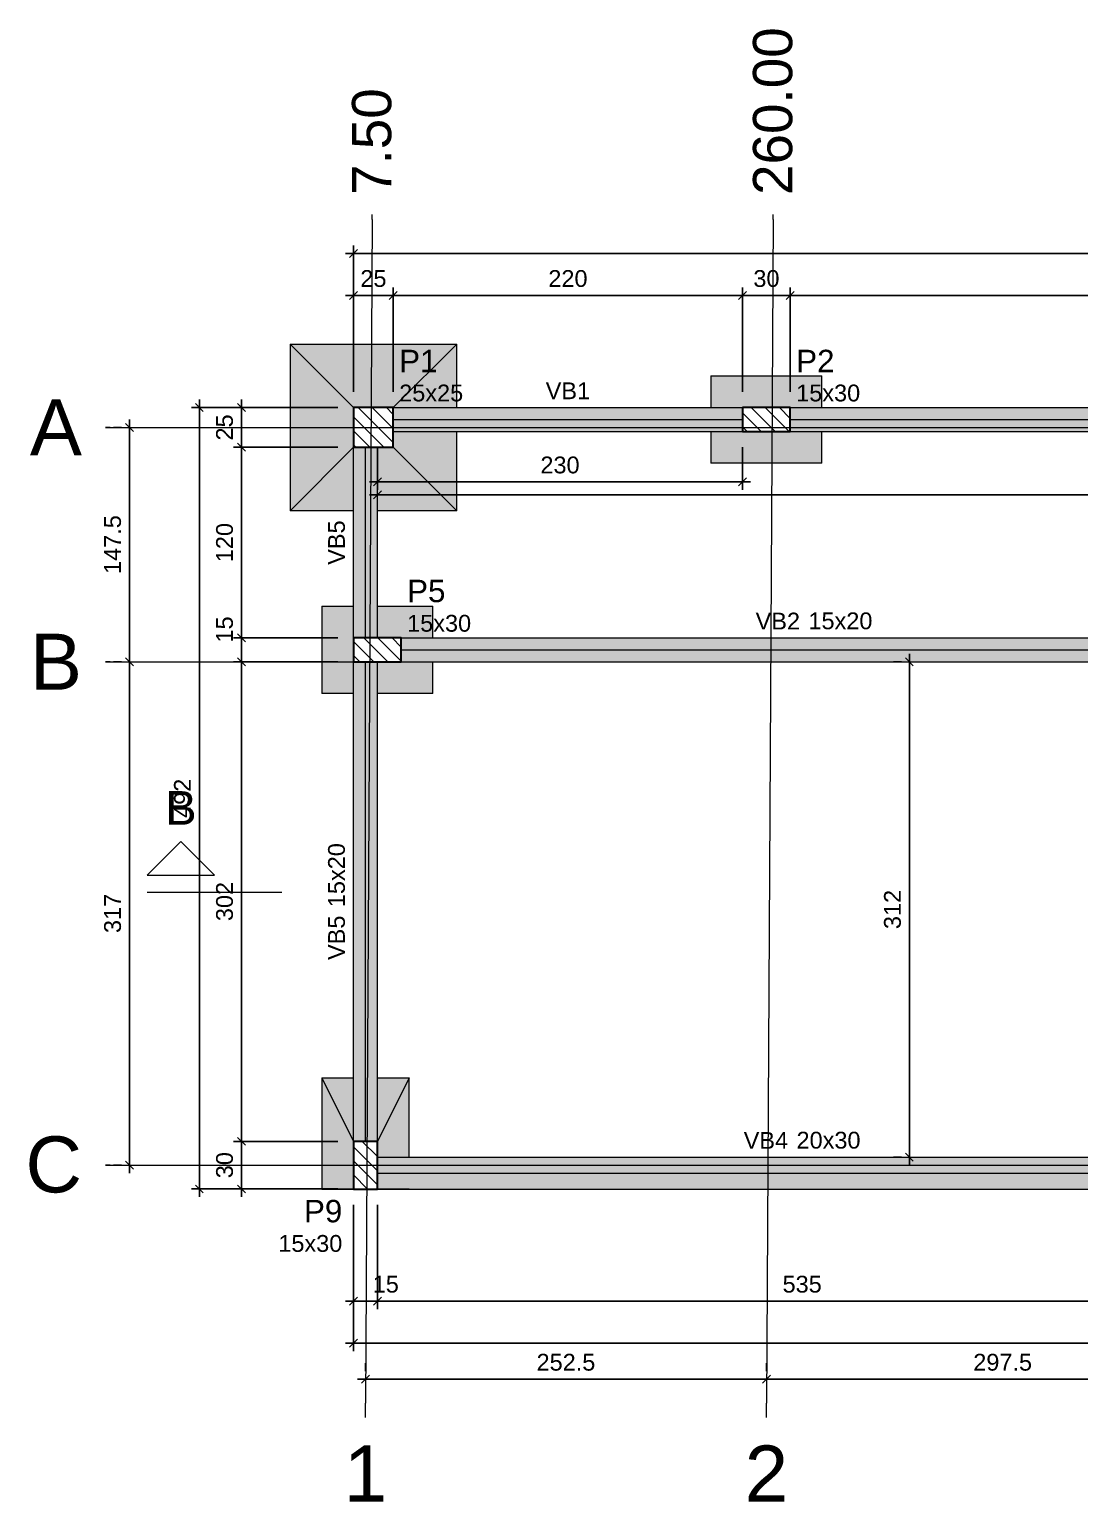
# Model space of a CAD drawing. Header units: inches. Extents: x -52 to 802, y -168 to 85.
# Drawn here: x 18.04 to 31.26, y 2.68 to 21.22 of the extents above; entities that cross this region are included whole.
import ezdxf

# ---------------------------------------------------------------- set-up
doc = ezdxf.new("R2010")
doc.units = ezdxf.units.IN
doc.header["$MEASUREMENT"] = 0
doc.linetypes.add('DOT2', pattern=[3.175, 0, -3.175])
for name, color, linetype, lineweight in [('FO-Cortes', 9, 'Continuous', 5), ('FO-Cotas', 5, 'Continuous', 5), ('FO-Eixos', 5, 'Continuous', 5), ('FO-Hachura das sapatas', 43, 'Continuous', 5), ('FO-Hachura pilar que passa', 19, 'Continuous', 5), ('FO-Hachura viga', 43, 'Continuous', 5), ('FO-Pilares', 4, 'Continuous', 30), ('FO-Seção das fundações', 9, 'Continuous', 5), ('FO-Textos das vigas', 7, 'Continuous', 5), ('FO-Textos dos pilares', 7, 'Continuous', 5), ('FO-Vigas', 1, 'Continuous', 20), ('LC-Cotas', 7, 'Continuous', 5), ('LC-Eixos', 9, 'Continuous', 5), ('LC-Textos', 3, 'Continuous', 20)]:
    doc.layers.add(name, color=color, linetype=linetype, lineweight=lineweight)
doc.styles.add('Arial', font='arial.ttf')
doc.styles.get("Standard").update_dxf_attribs({"font": 'arial.ttf'})
doc.dimstyles.new('UM_50.000000', dxfattribs={"dimtxt": 0.18, "dimasz": 0.1, "dimexe": 0.1, "dimexo": 0.2, "dimgap": 0, "dimtad": 1, "dimtih": 1, "dimtoh": 1, "dimdec": 1, "dimlfac": 50, "dimzin": 0, "dimdsep": 46, "dimtxsty": 'Standard', "dimcen": 0.09, "dimdle": 0.1, "dimadec": 1, "dimazin": 2, "dimtfac": 1, "dimtdec": 4, "dimtofl": 0, "dimtmove": 0, "dimatfit": 3, "dimfxl": 1, "dimtolj": 1, "dimarcsym": 0})
pattern_1 = [(135, (22.11969, 6.61892), (-0.0883883, -0.0883883), [])]

# ---------------------------------------------------------------- blocks, each defined once
blk = doc.blocks.new('_Oblique')
at = {"color": 0, "linetype": 'ByBlock', "lineweight": -2}
blk.add_line((-0.5, -0.5), (0.5, 0.5), dxfattribs=at)
blk = doc.blocks.new('*D47')
at = {"layer": 'Defpoints', "color": 0, "transparency": 16777216}
for p in [(22.62, 17.871), (22.12, 16.459), (22.62, 16.459)]:
    blk.add_point(p, dxfattribs=at)
at = {"layer": 'FO-Cotas', "color": 0, "lineweight": -2, "transparency": 16777216}
for p, q in [((22.02, 17.871), (22.72, 17.871)), ((22.12, 16.659), (22.12, 17.971)), ((22.62, 16.659), (22.62, 17.971))]:
    blk.add_line(p, q, dxfattribs=at)
at = {"layer": 'FO-Cotas', "color": 0, "lineweight": -2, "transparency": 16777216, "xscale": 0.1, "yscale": 0.1, "zscale": 0.1, "rotation": 180}
blk.add_blockref('_Oblique', (22.12, 17.871), dxfattribs=at)
at = {"layer": 'FO-Cotas', "color": 0, "lineweight": -2, "transparency": 16777216, "xscale": 0.1, "yscale": 0.1, "zscale": 0.1}
blk.add_blockref('_Oblique', (22.62, 17.871), dxfattribs=at)
at = {"layer": 'FO-Cotas', "transparency": 16777216, "insert": (22.37, 18.083), "char_height": 0.2118, "attachment_point": 5, "rotation": 0.0057, "style": 'Arial'}
blk.add_mtext('\\A1;25', dxfattribs=at)
blk = doc.blocks.new('*D48')
at = {"layer": 'Defpoints', "color": 0, "transparency": 16777216}
for p in [(27.02, 17.871), (22.62, 16.459), (27.02, 16.459)]:
    blk.add_point(p, dxfattribs=at)
at = {"layer": 'FO-Cotas', "color": 0, "lineweight": -2, "transparency": 16777216}
for p, q in [((22.52, 17.871), (27.12, 17.871)), ((22.62, 16.659), (22.62, 17.971)), ((27.02, 16.659), (27.02, 17.971))]:
    blk.add_line(p, q, dxfattribs=at)
at = {"layer": 'FO-Cotas', "color": 0, "lineweight": -2, "transparency": 16777216, "xscale": 0.1, "yscale": 0.1, "zscale": 0.1, "rotation": 180}
blk.add_blockref('_Oblique', (22.62, 17.871), dxfattribs=at)
at = {"layer": 'FO-Cotas', "color": 0, "lineweight": -2, "transparency": 16777216, "xscale": 0.1, "yscale": 0.1, "zscale": 0.1}
blk.add_blockref('_Oblique', (27.02, 17.871), dxfattribs=at)
at = {"layer": 'FO-Cotas', "transparency": 16777216, "insert": (24.82, 18.083), "char_height": 0.2118, "attachment_point": 5, "rotation": 0.0057, "style": 'Arial'}
blk.add_mtext('\\A1;220', dxfattribs=at)
blk = doc.blocks.new('*D49')
at = {"layer": 'Defpoints', "color": 0, "transparency": 16777216}
for p in [(27.62, 17.871), (27.02, 16.459), (27.62, 16.459)]:
    blk.add_point(p, dxfattribs=at)
at = {"layer": 'FO-Cotas', "color": 0, "lineweight": -2, "transparency": 16777216}
for p, q in [((26.92, 17.871), (27.72, 17.871)), ((27.02, 16.659), (27.02, 17.971)), ((27.62, 16.659), (27.62, 17.971))]:
    blk.add_line(p, q, dxfattribs=at)
at = {"layer": 'FO-Cotas', "color": 0, "lineweight": -2, "transparency": 16777216, "xscale": 0.1, "yscale": 0.1, "zscale": 0.1, "rotation": 180}
blk.add_blockref('_Oblique', (27.02, 17.871), dxfattribs=at)
at = {"layer": 'FO-Cotas', "color": 0, "lineweight": -2, "transparency": 16777216, "xscale": 0.1, "yscale": 0.1, "zscale": 0.1}
blk.add_blockref('_Oblique', (27.62, 17.871), dxfattribs=at)
at = {"layer": 'FO-Cotas', "transparency": 16777216, "insert": (27.32, 18.083), "char_height": 0.2118, "attachment_point": 5, "rotation": 0.0057, "style": 'Arial'}
blk.add_mtext('\\A1;30', dxfattribs=at)
blk = doc.blocks.new('*D50')
at = {"layer": 'Defpoints', "color": 0, "transparency": 16777216}
for p in [(36.92, 17.871), (27.62, 16.459), (36.92, 16.459)]:
    blk.add_point(p, dxfattribs=at)
at = {"layer": 'FO-Cotas', "color": 0, "lineweight": -2, "transparency": 16777216}
for p, q in [((27.52, 17.871), (37.02, 17.871)), ((27.62, 16.659), (27.62, 17.971)), ((36.92, 16.659), (36.92, 17.971))]:
    blk.add_line(p, q, dxfattribs=at)
at = {"layer": 'FO-Cotas', "color": 0, "lineweight": -2, "transparency": 16777216, "xscale": 0.1, "yscale": 0.1, "zscale": 0.1, "rotation": 180}
blk.add_blockref('_Oblique', (27.62, 17.871), dxfattribs=at)
at = {"layer": 'FO-Cotas', "color": 0, "lineweight": -2, "transparency": 16777216, "xscale": 0.1, "yscale": 0.1, "zscale": 0.1}
blk.add_blockref('_Oblique', (36.92, 17.871), dxfattribs=at)
at = {"layer": 'FO-Cotas', "transparency": 16777216, "insert": (32.27, 18.083), "char_height": 0.2118, "attachment_point": 5, "rotation": 0.0057, "style": 'Arial'}
blk.add_mtext('\\A1;465', dxfattribs=at)
blk = doc.blocks.new('*D54')
at = {"layer": 'Defpoints', "color": 0, "transparency": 16777216}
for p in [(42.22, 18.4), (22.12, 16.459), (42.22, 16.459)]:
    blk.add_point(p, dxfattribs=at)
at = {"layer": 'FO-Cotas', "color": 0, "lineweight": -2, "transparency": 16777216}
for p, q in [((22.02, 18.4), (42.32, 18.4)), ((22.12, 16.659), (22.12, 18.5)), ((42.22, 16.659), (42.22, 18.5))]:
    blk.add_line(p, q, dxfattribs=at)
at = {"layer": 'FO-Cotas', "color": 0, "lineweight": -2, "transparency": 16777216, "xscale": 0.1, "yscale": 0.1, "zscale": 0.1, "rotation": 180}
blk.add_blockref('_Oblique', (22.12, 18.4), dxfattribs=at)
at = {"layer": 'FO-Cotas', "color": 0, "lineweight": -2, "transparency": 16777216, "xscale": 0.1, "yscale": 0.1, "zscale": 0.1}
blk.add_blockref('_Oblique', (42.22, 18.4), dxfattribs=at)
at = {"layer": 'FO-Cotas', "transparency": 16777216, "insert": (32.17, 18.612), "char_height": 0.2118, "attachment_point": 5, "rotation": 0.0057, "style": 'Arial'}
blk.add_mtext('\\A1;1005', dxfattribs=at)
blk = doc.blocks.new('*D55')
at = {"layer": 'Defpoints', "color": 0, "transparency": 16777216}
for p in [(22.12, 6.619), (22.42, 6.619), (22.42, 5.207)]:
    blk.add_point(p, dxfattribs=at)
at = {"layer": 'FO-Cotas', "color": 0, "lineweight": -2, "transparency": 16777216}
for p, q in [((22.12, 6.419), (22.12, 5.107)), ((22.42, 6.419), (22.42, 5.107)), ((22.02, 5.207), (22.52, 5.207))]:
    blk.add_line(p, q, dxfattribs=at)
at = {"layer": 'FO-Cotas', "color": 0, "lineweight": -2, "transparency": 16777216, "xscale": 0.1, "yscale": 0.1, "zscale": 0.1, "rotation": 180}
blk.add_blockref('_Oblique', (22.12, 5.207), dxfattribs=at)
at = {"layer": 'FO-Cotas', "color": 0, "lineweight": -2, "transparency": 16777216, "xscale": 0.1, "yscale": 0.1, "zscale": 0.1}
blk.add_blockref('_Oblique', (22.42, 5.207), dxfattribs=at)
at = {"layer": 'FO-Cotas', "transparency": 16777216, "insert": (22.526, 5.419), "char_height": 0.2118, "attachment_point": 5, "rotation": 0.0057, "style": 'Arial'}
blk.add_mtext('\\A1;15', dxfattribs=at)
blk = doc.blocks.new('*D56')
at = {"layer": 'Defpoints', "color": 0, "transparency": 16777216}
for p in [(22.42, 6.619), (33.12, 6.619), (33.12, 5.207)]:
    blk.add_point(p, dxfattribs=at)
at = {"layer": 'FO-Cotas', "color": 0, "lineweight": -2, "transparency": 16777216}
for p, q in [((22.42, 6.419), (22.42, 5.107)), ((33.12, 6.419), (33.12, 5.107)), ((22.32, 5.207), (33.22, 5.207))]:
    blk.add_line(p, q, dxfattribs=at)
at = {"layer": 'FO-Cotas', "color": 0, "lineweight": -2, "transparency": 16777216, "xscale": 0.1, "yscale": 0.1, "zscale": 0.1, "rotation": 180}
blk.add_blockref('_Oblique', (22.42, 5.207), dxfattribs=at)
at = {"layer": 'FO-Cotas', "color": 0, "lineweight": -2, "transparency": 16777216, "xscale": 0.1, "yscale": 0.1, "zscale": 0.1}
blk.add_blockref('_Oblique', (33.12, 5.207), dxfattribs=at)
at = {"layer": 'FO-Cotas', "transparency": 16777216, "insert": (27.77, 5.419), "char_height": 0.2118, "attachment_point": 5, "rotation": 0.0057, "style": 'Arial'}
blk.add_mtext('\\A1;535', dxfattribs=at)
blk = doc.blocks.new('*D62')
at = {"layer": 'Defpoints', "color": 0, "transparency": 16777216}
for p in [(22.12, 6.619), (42.22, 6.619), (42.22, 4.677)]:
    blk.add_point(p, dxfattribs=at)
at = {"layer": 'FO-Cotas', "color": 0, "lineweight": -2, "transparency": 16777216}
for p, q in [((22.12, 6.419), (22.12, 4.577)), ((42.22, 6.419), (42.22, 4.577)), ((22.02, 4.677), (42.32, 4.677))]:
    blk.add_line(p, q, dxfattribs=at)
at = {"layer": 'FO-Cotas', "color": 0, "lineweight": -2, "transparency": 16777216, "xscale": 0.1, "yscale": 0.1, "zscale": 0.1, "rotation": 180}
blk.add_blockref('_Oblique', (22.12, 4.677), dxfattribs=at)
at = {"layer": 'FO-Cotas', "color": 0, "lineweight": -2, "transparency": 16777216, "xscale": 0.1, "yscale": 0.1, "zscale": 0.1}
blk.add_blockref('_Oblique', (42.22, 4.677), dxfattribs=at)
at = {"layer": 'FO-Cotas', "transparency": 16777216, "insert": (32.17, 4.889), "char_height": 0.2118, "attachment_point": 5, "rotation": 0.0057, "style": 'Arial'}
blk.add_mtext('\\A1;1005', dxfattribs=at)
blk = doc.blocks.new('*D63')
at = {"layer": 'Defpoints', "color": 0, "transparency": 16777216}
for p in [(20.708, 7.219), (22.12, 7.219), (22.12, 6.619)]:
    blk.add_point(p, dxfattribs=at)
at = {"layer": 'FO-Cotas', "color": 0, "lineweight": -2, "transparency": 16777216}
for p, q in [((20.708, 6.519), (20.708, 7.319)), ((21.92, 7.219), (20.608, 7.219)), ((21.92, 6.619), (20.608, 6.619))]:
    blk.add_line(p, q, dxfattribs=at)
at = {"layer": 'FO-Cotas', "color": 0, "lineweight": -2, "transparency": 16777216, "xscale": 0.1, "yscale": 0.1, "zscale": 0.1}
for p, rotation in [((20.708, 7.219), 90), ((20.708, 6.619), 270)]:
    blk.add_blockref('_Oblique', p, dxfattribs=dict(at, rotation=rotation))
at = {"layer": 'FO-Cotas', "transparency": 16777216, "insert": (20.496, 6.919), "char_height": 0.2118, "attachment_point": 5, "rotation": 90, "style": 'Arial'}
blk.add_mtext('\\A1;30', dxfattribs=at)
blk = doc.blocks.new('*D64')
at = {"layer": 'Defpoints', "color": 0, "transparency": 16777216}
for p in [(20.708, 13.259), (22.12, 13.259), (22.12, 7.219)]:
    blk.add_point(p, dxfattribs=at)
at = {"layer": 'FO-Cotas', "color": 0, "lineweight": -2, "transparency": 16777216}
for p, q in [((20.708, 7.119), (20.708, 13.359)), ((21.92, 13.259), (20.608, 13.259)), ((21.92, 7.219), (20.608, 7.219))]:
    blk.add_line(p, q, dxfattribs=at)
at = {"layer": 'FO-Cotas', "color": 0, "lineweight": -2, "transparency": 16777216, "xscale": 0.1, "yscale": 0.1, "zscale": 0.1}
for p, rotation in [((20.708, 13.259), 90), ((20.708, 7.219), 270)]:
    blk.add_blockref('_Oblique', p, dxfattribs=dict(at, rotation=rotation))
at = {"layer": 'FO-Cotas', "transparency": 16777216, "insert": (20.496, 10.239), "char_height": 0.2118, "attachment_point": 5, "rotation": 90, "style": 'Arial'}
blk.add_mtext('\\A1;302', dxfattribs=at)
blk = doc.blocks.new('*D65')
at = {"layer": 'Defpoints', "color": 0, "transparency": 16777216}
for p in [(20.708, 13.559), (22.12, 13.559), (22.12, 13.259)]:
    blk.add_point(p, dxfattribs=at)
at = {"layer": 'FO-Cotas', "color": 0, "lineweight": -2, "transparency": 16777216}
for p, q in [((21.92, 13.559), (20.608, 13.559)), ((20.708, 13.159), (20.708, 13.659)), ((21.92, 13.259), (20.608, 13.259))]:
    blk.add_line(p, q, dxfattribs=at)
at = {"layer": 'FO-Cotas', "color": 0, "lineweight": -2, "transparency": 16777216, "xscale": 0.1, "yscale": 0.1, "zscale": 0.1}
for p, rotation in [((20.708, 13.559), 90), ((20.708, 13.259), 270)]:
    blk.add_blockref('_Oblique', p, dxfattribs=dict(at, rotation=rotation))
at = {"layer": 'FO-Cotas', "transparency": 16777216, "insert": (20.496, 13.665), "char_height": 0.2118, "attachment_point": 5, "rotation": 90, "style": 'Arial'}
blk.add_mtext('\\A1;15', dxfattribs=at)
blk = doc.blocks.new('*D66')
at = {"layer": 'Defpoints', "color": 0, "transparency": 16777216}
for p in [(20.708, 15.959), (22.12, 15.959), (22.12, 13.559)]:
    blk.add_point(p, dxfattribs=at)
at = {"layer": 'FO-Cotas', "color": 0, "lineweight": -2, "transparency": 16777216}
for p, q in [((21.92, 15.959), (20.608, 15.959)), ((20.708, 13.459), (20.708, 16.059)), ((21.92, 13.559), (20.608, 13.559))]:
    blk.add_line(p, q, dxfattribs=at)
at = {"layer": 'FO-Cotas', "color": 0, "lineweight": -2, "transparency": 16777216, "xscale": 0.1, "yscale": 0.1, "zscale": 0.1}
for p, rotation in [((20.708, 15.959), 90), ((20.708, 13.559), 270)]:
    blk.add_blockref('_Oblique', p, dxfattribs=dict(at, rotation=rotation))
at = {"layer": 'FO-Cotas', "transparency": 16777216, "insert": (20.496, 14.759), "char_height": 0.2118, "attachment_point": 5, "rotation": 90, "style": 'Arial'}
blk.add_mtext('\\A1;120', dxfattribs=at)
blk = doc.blocks.new('*D67')
at = {"layer": 'Defpoints', "color": 0, "transparency": 16777216}
for p in [(20.708, 16.459), (22.12, 16.459), (22.12, 15.959)]:
    blk.add_point(p, dxfattribs=at)
at = {"layer": 'FO-Cotas', "color": 0, "lineweight": -2, "transparency": 16777216}
for p, q in [((20.708, 15.859), (20.708, 16.559)), ((21.92, 16.459), (20.608, 16.459)), ((21.92, 15.959), (20.608, 15.959))]:
    blk.add_line(p, q, dxfattribs=at)
at = {"layer": 'FO-Cotas', "color": 0, "lineweight": -2, "transparency": 16777216, "xscale": 0.1, "yscale": 0.1, "zscale": 0.1}
for p, rotation in [((20.708, 16.459), 90), ((20.708, 15.959), 270)]:
    blk.add_blockref('_Oblique', p, dxfattribs=dict(at, rotation=rotation))
at = {"layer": 'FO-Cotas', "transparency": 16777216, "insert": (20.496, 16.209), "char_height": 0.2118, "attachment_point": 5, "rotation": 90, "style": 'Arial'}
blk.add_mtext('\\A1;25', dxfattribs=at)
blk = doc.blocks.new('*D68')
at = {"layer": 'Defpoints', "color": 0, "transparency": 16777216}
for p in [(20.178, 16.459), (22.12, 16.459), (22.12, 6.619)]:
    blk.add_point(p, dxfattribs=at)
at = {"layer": 'FO-Cotas', "color": 0, "lineweight": -2, "transparency": 16777216}
for p, q in [((20.178, 6.519), (20.178, 16.559)), ((21.92, 16.459), (20.078, 16.459)), ((21.92, 6.619), (20.078, 6.619))]:
    blk.add_line(p, q, dxfattribs=at)
at = {"layer": 'FO-Cotas', "color": 0, "lineweight": -2, "transparency": 16777216, "xscale": 0.1, "yscale": 0.1, "zscale": 0.1}
for p, rotation in [((20.178, 16.459), 90), ((20.178, 6.619), 270)]:
    blk.add_blockref('_Oblique', p, dxfattribs=dict(at, rotation=rotation))
at = {"layer": 'FO-Cotas', "transparency": 16777216, "insert": (19.966, 11.539), "char_height": 0.2118, "attachment_point": 5, "rotation": 90, "style": 'Arial'}
blk.add_mtext('\\A1;492', dxfattribs=at)
blk = doc.blocks.new('*D75')
at = {"layer": 'Defpoints', "color": 0, "transparency": 16777216}
for p in [(22.42, 15.359), (41.92, 15.359), (41.92, 15.359)]:
    blk.add_point(p, dxfattribs=at)
at = {"layer": 'FO-Cotas', "color": 0, "lineweight": -2, "transparency": 16777216}
for p, q in [((22.42, 15.559), (22.42, 15.459)), ((41.92, 15.559), (41.92, 15.459)), ((22.32, 15.359), (42.02, 15.359))]:
    blk.add_line(p, q, dxfattribs=at)
at = {"layer": 'FO-Cotas', "color": 0, "lineweight": -2, "transparency": 16777216, "xscale": 0.1, "yscale": 0.1, "zscale": 0.1, "rotation": 180}
blk.add_blockref('_Oblique', (22.42, 15.359), dxfattribs=at)
at = {"layer": 'FO-Cotas', "color": 0, "lineweight": -2, "transparency": 16777216, "xscale": 0.1, "yscale": 0.1, "zscale": 0.1}
blk.add_blockref('_Oblique', (41.92, 15.359), dxfattribs=at)
at = {"layer": 'FO-Cotas', "transparency": 16777216, "insert": (32.17, 15.571), "char_height": 0.2118, "attachment_point": 5, "rotation": 0.0057, "style": 'Arial'}
blk.add_mtext('\\A1;975', dxfattribs=at)
blk = doc.blocks.new('*D76')
at = {"layer": 'Defpoints', "color": 0, "transparency": 16777216}
for p in [(29.12, 13.259), (29.12, 13.259), (29.12, 7.019)]:
    blk.add_point(p, dxfattribs=at)
at = {"layer": 'FO-Cotas', "color": 0, "lineweight": -2, "transparency": 16777216}
for p, q in [((29.12, 6.919), (29.12, 13.359)), ((28.92, 13.259), (29.02, 13.259)), ((28.92, 7.019), (29.02, 7.019))]:
    blk.add_line(p, q, dxfattribs=at)
at = {"layer": 'FO-Cotas', "color": 0, "lineweight": -2, "transparency": 16777216, "xscale": 0.1, "yscale": 0.1, "zscale": 0.1}
for p, rotation in [((29.12, 13.259), 90), ((29.12, 7.019), 270)]:
    blk.add_blockref('_Oblique', p, dxfattribs=dict(at, rotation=rotation))
at = {"layer": 'FO-Cotas', "transparency": 16777216, "insert": (28.908, 10.139), "char_height": 0.2118, "attachment_point": 5, "rotation": 90, "style": 'Arial'}
blk.add_mtext('\\A1;312', dxfattribs=at)
blk = doc.blocks.new('*D83')
at = {"layer": 'Defpoints', "color": 0, "transparency": 16777216}
for p in [(22.42, 16.159), (27.02, 16.159), (22.42, 15.524)]:
    blk.add_point(p, dxfattribs=at)
at = {"layer": 'FO-Cotas', "color": 0, "lineweight": -2, "transparency": 16777216}
for p, q in [((22.42, 15.959), (22.42, 15.424)), ((27.02, 15.959), (27.02, 15.424)), ((27.12, 15.524), (22.32, 15.524))]:
    blk.add_line(p, q, dxfattribs=at)
at = {"layer": 'FO-Cotas', "color": 0, "lineweight": -2, "transparency": 16777216, "xscale": 0.1, "yscale": 0.1, "zscale": 0.1, "rotation": 180}
blk.add_blockref('_Oblique', (22.42, 15.524), dxfattribs=at)
at = {"layer": 'FO-Cotas', "color": 0, "lineweight": -2, "transparency": 16777216, "xscale": 0.1, "yscale": 0.1, "zscale": 0.1}
blk.add_blockref('_Oblique', (27.02, 15.524), dxfattribs=at)
at = {"layer": 'FO-Cotas', "transparency": 16777216, "insert": (24.72, 15.735), "char_height": 0.2118, "attachment_point": 5, "rotation": 0.0057, "style": 'Arial'}
blk.add_mtext('\\A1;230', dxfattribs=at)
blk = doc.blocks.new('*D85')
at = {"layer": 'Defpoints', "color": 0, "transparency": 16777216}
for p in [(19.298, 13.259), (19.298, 13.259), (19.298, 6.919)]:
    blk.add_point(p, dxfattribs=at)
at = {"layer": 'LC-Cotas', "color": 0, "lineweight": -2, "transparency": 16777216}
for p, q in [((19.298, 6.819), (19.298, 13.359)), ((19.098, 13.259), (19.198, 13.259)), ((19.098, 6.919), (19.198, 6.919))]:
    blk.add_line(p, q, dxfattribs=at)
at = {"layer": 'LC-Cotas', "color": 0, "lineweight": -2, "transparency": 16777216, "xscale": 0.1, "yscale": 0.1, "zscale": 0.1}
for p, rotation in [((19.298, 13.259), 90), ((19.298, 6.919), 270)]:
    blk.add_blockref('_Oblique', p, dxfattribs=dict(at, rotation=rotation))
at = {"layer": 'LC-Cotas', "transparency": 16777216, "insert": (19.086, 10.089), "char_height": 0.2118, "attachment_point": 5, "rotation": 90, "style": 'Arial'}
blk.add_mtext('\\A1;317', dxfattribs=at)
blk = doc.blocks.new('*D86')
at = {"layer": 'Defpoints', "color": 0, "transparency": 16777216}
for p in [(19.298, 16.209), (19.298, 16.209), (19.298, 13.259)]:
    blk.add_point(p, dxfattribs=at)
at = {"layer": 'LC-Cotas', "color": 0, "lineweight": -2, "transparency": 16777216}
for p, q in [((19.098, 16.209), (19.198, 16.209)), ((19.298, 13.159), (19.298, 16.309)), ((19.098, 13.259), (19.198, 13.259))]:
    blk.add_line(p, q, dxfattribs=at)
at = {"layer": 'LC-Cotas', "color": 0, "lineweight": -2, "transparency": 16777216, "xscale": 0.1, "yscale": 0.1, "zscale": 0.1}
for p, rotation in [((19.298, 16.209), 90), ((19.298, 13.259), 270)]:
    blk.add_blockref('_Oblique', p, dxfattribs=dict(at, rotation=rotation))
at = {"layer": 'LC-Cotas', "transparency": 16777216, "insert": (19.086, 14.734), "char_height": 0.2118, "attachment_point": 5, "rotation": 90, "style": 'Arial'}
blk.add_mtext('\\A1;147.5', dxfattribs=at)
blk = doc.blocks.new('*D87')
at = {"layer": 'Defpoints', "color": 0, "transparency": 16777216}
for p in [(22.27, 4.224), (27.32, 4.224), (27.32, 4.224)]:
    blk.add_point(p, dxfattribs=at)
at = {"layer": 'LC-Cotas', "color": 0, "lineweight": -2, "transparency": 16777216}
for p, q in [((22.27, 4.424), (22.27, 4.324)), ((27.32, 4.424), (27.32, 4.324)), ((22.17, 4.224), (27.42, 4.224))]:
    blk.add_line(p, q, dxfattribs=at)
at = {"layer": 'LC-Cotas', "color": 0, "lineweight": -2, "transparency": 16777216, "xscale": 0.1, "yscale": 0.1, "zscale": 0.1, "rotation": 180}
blk.add_blockref('_Oblique', (22.27, 4.224), dxfattribs=at)
at = {"layer": 'LC-Cotas', "color": 0, "lineweight": -2, "transparency": 16777216, "xscale": 0.1, "yscale": 0.1, "zscale": 0.1}
blk.add_blockref('_Oblique', (27.32, 4.224), dxfattribs=at)
at = {"layer": 'LC-Cotas', "transparency": 16777216, "insert": (24.795, 4.436), "char_height": 0.2118, "attachment_point": 5, "rotation": 0.0057, "style": 'Arial'}
blk.add_mtext('\\A1;252.5', dxfattribs=at)
blk = doc.blocks.new('*D88')
at = {"layer": 'Defpoints', "color": 0, "transparency": 16777216}
for p in [(27.32, 4.224), (33.27, 4.224), (33.27, 4.224)]:
    blk.add_point(p, dxfattribs=at)
at = {"layer": 'LC-Cotas', "color": 0, "lineweight": -2, "transparency": 16777216}
for p, q in [((27.32, 4.424), (27.32, 4.324)), ((33.27, 4.424), (33.27, 4.324)), ((27.22, 4.224), (33.37, 4.224))]:
    blk.add_line(p, q, dxfattribs=at)
at = {"layer": 'LC-Cotas', "color": 0, "lineweight": -2, "transparency": 16777216, "xscale": 0.1, "yscale": 0.1, "zscale": 0.1, "rotation": 180}
blk.add_blockref('_Oblique', (27.32, 4.224), dxfattribs=at)
at = {"layer": 'LC-Cotas', "color": 0, "lineweight": -2, "transparency": 16777216, "xscale": 0.1, "yscale": 0.1, "zscale": 0.1}
blk.add_blockref('_Oblique', (33.27, 4.224), dxfattribs=at)
at = {"layer": 'LC-Cotas', "transparency": 16777216, "insert": (30.295, 4.436), "char_height": 0.2118, "attachment_point": 5, "rotation": 0.0057, "style": 'Arial'}
blk.add_mtext('\\A1;297.5', dxfattribs=at)

msp = doc.modelspace()

# ---------------------------------------------------------------- hatches: boundary and pattern name
at = {"layer": 'FO-Hachura das sapatas', "linetype": 'Continuous'}
h = msp.add_hatch(color=256, dxfattribs=at)
h.paths.add_polyline_path([(21.3197, 15.1589), (23.4197, 15.1589), (23.4197, 17.2589), (21.3197, 17.2589), (21.3197, 15.1589)])
h.paths.add_polyline_path([(22.1197, 15.1589), (22.4197, 15.1589), (22.4197, 15.9589), (22.6197, 15.9589), (22.6197, 16.1589), (23.4197, 16.1589), (23.4197, 16.4589), (22.1197, 16.4589), (22.1197, 15.1589)], flags=0)
h = msp.add_hatch(color=256, dxfattribs=at)
h.paths.add_polyline_path([(26.6197, 16.8589), (26.6197, 15.7589), (28.0197, 15.7589), (28.0197, 16.8589), (26.6197, 16.8589)])
h.paths.add_polyline_path([(26.6197, 16.1589), (28.0197, 16.1589), (28.0197, 16.4589), (26.6197, 16.4589), (26.6197, 16.1589)], flags=0)
h = msp.add_hatch(color=256, dxfattribs=at)
h.paths.add_polyline_path([(21.7197, 13.9589), (21.7197, 12.8589), (23.1197, 12.8589), (23.1197, 13.9589), (21.7197, 13.9589)])
h.paths.add_polyline_path([(22.4197, 12.8589), (22.4197, 13.2589), (23.1197, 13.2589), (23.1197, 13.5589), (22.4197, 13.5589), (22.4197, 13.9589), (22.1197, 13.9589), (22.1197, 12.8589), (22.4197, 12.8589)], flags=0)
h = msp.add_hatch(color=256, dxfattribs=at)
h.paths.add_polyline_path([(22.8197, 8.0189), (21.7197, 8.0189), (21.7197, 6.6189), (22.8197, 6.6189), (22.8197, 8.0189)])
h.paths.add_polyline_path([(22.1197, 8.0189), (22.1197, 6.6189), (22.8197, 6.6189), (22.8197, 7.0189), (22.4197, 7.0189), (22.4197, 8.0189), (22.1197, 8.0189)], flags=0)
at = {"layer": 'FO-Hachura pilar que passa', "linetype": 'Continuous'}
h = msp.add_hatch(dxfattribs=at)
h.set_pattern_fill('ANSI31', color=256, angle=90, style=0)
h.set_pattern_definition(pattern_1)
h.paths.add_polyline_path([(22.1197, 15.9589), (22.3697, 15.9589), (22.6197, 15.9589), (22.6197, 16.2089), (22.6197, 16.4589), (22.3697, 16.4589), (22.1197, 16.4589), (22.1197, 16.2089)])
h = msp.add_hatch(dxfattribs=at)
h.set_pattern_fill('ANSI31', color=256, angle=90, style=0)
h.set_pattern_definition(pattern_1)
h.paths.add_polyline_path([(27.0197, 16.4589), (27.0197, 16.3089), (27.0197, 16.1589), (27.3197, 16.1589), (27.6197, 16.1589), (27.6197, 16.3089), (27.6197, 16.4589), (27.3197, 16.4589)])
h = msp.add_hatch(dxfattribs=at)
h.set_pattern_fill('ANSI31', color=256, angle=90, style=0)
h.set_pattern_definition(pattern_1)
h.paths.add_polyline_path([(22.1197, 13.5589), (22.1197, 13.4089), (22.1197, 13.2589), (22.4197, 13.2589), (22.7197, 13.2589), (22.7197, 13.4089), (22.7197, 13.5589), (22.4197, 13.5589)])
h = msp.add_hatch(dxfattribs=at)
h.set_pattern_fill('ANSI31', color=256, angle=90, style=0)
h.set_pattern_definition(pattern_1)
h.paths.add_polyline_path([(22.4197, 7.2189), (22.2697, 7.2189), (22.1197, 7.2189), (22.1197, 6.9189), (22.1197, 6.6189), (22.2697, 6.6189), (22.4197, 6.6189), (22.4197, 6.9189)])
at = {"layer": 'FO-Hachura viga', "linetype": 'Continuous'}
for points in [[(27.0197, 16.4589), (27.0197, 16.4589), (22.6197, 16.4589), (22.6197, 16.1589), (27.0197, 16.1589), (27.0197, 16.4589)], [(36.9197, 16.4589), (36.9197, 16.4589), (27.6197, 16.4589), (27.6197, 16.1589), (36.9197, 16.1589), (36.9197, 16.4589)], [(22.4197, 15.9589), (22.4197, 15.9589), (22.1197, 15.9589), (22.1197, 13.5589), (22.4197, 13.5589), (22.4197, 15.9589)], [(33.1197, 13.5589), (33.1197, 13.5589), (22.7197, 13.5589), (22.7197, 13.2589), (33.1197, 13.2589), (33.1197, 13.5589)], [(22.4197, 13.2589), (22.4197, 13.2589), (22.1197, 13.2589), (22.1197, 7.2189), (22.4197, 7.2189), (22.4197, 13.2589)], [(33.1197, 7.0189), (33.1197, 7.0189), (22.4197, 7.0189), (22.4197, 6.6189), (33.1197, 6.6189), (33.1197, 7.0189)]]:
    msp.add_hatch(color=256, dxfattribs=at).paths.add_polyline_path(points)

# ---------------------------------------------------------------- linework, layer by layer
at = {"layer": 'FO-Cortes'}
msp.add_line((19.5228, 10.3589), (21.2172, 10.3589), dxfattribs=at)
at = {"layer": 'FO-Cortes', "linetype": 'Continuous'}
msp.add_lwpolyline([(19.5228, 10.5707), (20.37, 10.5707), (19.9464, 10.9943), (19.5228, 10.5707)], close=True, dxfattribs=at)
at = {"layer": 'FO-Eixos'}
for p, q in [((22.6197, 16.3089), (27.0197, 16.3089)), ((27.6197, 16.3089), (36.9197, 16.3089)), ((22.2697, 13.5589), (22.2697, 15.9589)), ((22.7197, 13.4089), (33.1197, 13.4089)), ((22.2697, 7.2189), (22.2697, 13.2589)), ((22.4197, 6.8189), (33.1197, 6.8189))]:
    msp.add_line(p, q, dxfattribs=at)
at = {"layer": 'FO-Pilares'}
for points in [[(22.1197, 15.9589), (22.3697, 15.9589), (22.6197, 15.9589), (22.6197, 16.2089), (22.6197, 16.4589), (22.3697, 16.4589), (22.1197, 16.4589), (22.1197, 16.2089), (22.1197, 15.9589)], [(27.0197, 16.4589), (27.0197, 16.3089), (27.0197, 16.1589), (27.3197, 16.1589), (27.6197, 16.1589), (27.6197, 16.3089), (27.6197, 16.4589), (27.3197, 16.4589), (27.0197, 16.4589)], [(22.1197, 13.5589), (22.1197, 13.4089), (22.1197, 13.2589), (22.4197, 13.2589), (22.7197, 13.2589), (22.7197, 13.4089), (22.7197, 13.5589), (22.4197, 13.5589), (22.1197, 13.5589)], [(22.4197, 7.2189), (22.2697, 7.2189), (22.1197, 7.2189), (22.1197, 6.9189), (22.1197, 6.6189), (22.2697, 6.6189), (22.4197, 6.6189), (22.4197, 6.9189), (22.4197, 7.2189)]]:
    msp.add_lwpolyline(points, close=True, dxfattribs=at)
at = {"layer": 'FO-Seção das fundações'}
for p, q in [((21.3197, 17.2589), (22.1197, 16.4589)), ((23.4197, 17.2589), (22.6197, 16.4589)), ((21.3197, 15.1589), (22.1197, 15.9589)), ((23.4197, 15.1589), (22.6197, 15.9589)), ((21.7197, 8.0189), (22.1197, 7.2189)), ((22.8197, 8.0189), (22.4197, 7.2189)), ((21.7197, 6.6189), (22.1197, 6.6189)), ((22.8197, 6.6189), (22.4197, 6.6189))]:
    msp.add_line(p, q, dxfattribs=at)
for points in [[(21.3197, 17.2589), (23.4197, 17.2589)], [(21.3197, 17.2589), (21.3197, 15.1589)], [(23.4197, 16.4589), (23.4197, 17.2589)], [(26.6197, 16.8589), (26.6197, 16.4589)], [(26.6197, 16.8589), (28.0197, 16.8589)], [(28.0197, 16.4589), (28.0197, 16.8589)], [(23.4197, 15.1589), (23.4197, 16.1589)], [(26.6197, 16.1589), (26.6197, 15.7589)], [(28.0197, 15.7589), (28.0197, 16.1589)], [(28.0197, 15.7589), (26.6197, 15.7589)], [(22.1197, 15.1589), (21.3197, 15.1589)], [(23.4197, 15.1589), (22.4197, 15.1589)], [(21.7197, 13.9589), (21.7197, 12.8589)], [(21.7197, 13.9589), (22.1197, 13.9589)], [(22.4197, 13.9589), (23.1197, 13.9589)], [(23.1197, 13.5589), (23.1197, 13.9589)], [(23.1197, 12.8589), (23.1197, 13.2589)], [(22.1197, 12.8589), (21.7197, 12.8589)], [(23.1197, 12.8589), (22.4197, 12.8589)], [(21.7197, 8.0189), (21.7197, 6.6189)], [(21.7197, 8.0189), (22.1197, 8.0189)], [(22.4197, 8.0189), (22.8197, 8.0189)], [(22.8197, 7.0189), (22.8197, 8.0189)], [(22.8197, 6.6189), (21.7197, 6.6189)]]:
    msp.add_lwpolyline(points, dxfattribs=at)
at = {"layer": 'FO-Vigas'}
for p, q in [((22.6197, 16.4589), (27.0197, 16.4589)), ((27.6197, 16.4589), (36.9197, 16.4589)), ((22.6197, 16.1589), (27.0197, 16.1589)), ((27.6197, 16.1589), (36.9197, 16.1589)), ((22.1197, 13.5589), (22.1197, 15.9589)), ((22.4197, 13.5589), (22.4197, 15.9589)), ((22.7197, 13.5589), (33.1197, 13.5589)), ((22.1197, 7.2189), (22.1197, 13.2589)), ((22.4197, 7.2189), (22.4197, 13.2589)), ((22.7197, 13.2589), (33.1197, 13.2589)), ((22.4197, 7.0189), (33.1197, 7.0189)), ((22.4197, 6.6189), (33.1197, 6.6189))]:
    msp.add_line(p, q, dxfattribs=at)
at = {"layer": 'LC-Eixos'}
for p, q in [((22.3546, 18.8276), (22.2697, 3.9241)), ((22.3546, 18.8276), (22.3546, 18.8894)), ((27.4046, 18.8276), (27.3197, 3.9241)), ((27.4046, 18.8276), (27.4046, 18.8894)), ((18.9976, 16.2089), (43.6594, 16.2089)), ((19.0531, 16.2089), (18.9976, 16.2089)), ((18.9976, 13.2589), (43.6594, 13.2589)), ((19.0531, 13.2589), (18.9976, 13.2589)), ((18.9976, 6.9189), (43.6594, 6.9189)), ((19.0531, 6.9189), (18.9976, 6.9189)), ((22.2697, 3.742), (22.2697, 3.9241)), ((27.3197, 3.742), (27.3197, 3.9241))]:
    msp.add_line(p, q, dxfattribs=at)

# ---------------------------------------------------------------- texts
at = {"layer": 'FO-Cortes', "linetype": 'DOT2', "ltscale": 0.05, "insert": (19.9464, 11.2061), "char_height": 0.4236, "width": 0.790401, "attachment_point": 8, "line_spacing_factor": 0.798, "style": 'Arial'}
msp.add_mtext('B', dxfattribs=at)
at = {"layer": 'FO-Textos das vigas', "char_height": 0.2118, "line_spacing_factor": 0.798, "style": 'Arial'}
for s, insert, width, attachment_point in [('VB1', (24.8197, 16.5648), 1.119254, 8), ('VB2', (27.743, 13.6648), 1.119254, 9), ('15x20', (27.8489, 13.6648), 1.606765, 7), ('VB4', (27.593, 7.1248), 1.119254, 9), ('20x30', (27.6989, 7.1248), 1.606765, 7)]:
    msp.add_mtext(s, dxfattribs=dict(at, insert=insert, width=width, attachment_point=attachment_point))
at = {"layer": 'FO-Textos das vigas', "char_height": 0.2118, "rotation": 90, "line_spacing_factor": 0.798, "style": 'Arial'}
for s, insert, width, attachment_point in [('VB5', (22.0138, 14.7589), 1.119254, 8), ('15x20', (22.0138, 10.1681), 1.606765, 7), ('VB5', (22.0138, 10.0622), 1.119254, 9)]:
    msp.add_mtext(s, dxfattribs=dict(at, insert=insert, width=width, attachment_point=attachment_point))
at = {"layer": 'FO-Textos dos pilares', "line_spacing_factor": 0.798, "style": 'Arial'}
for s, insert, char_height, width, attachment_point in [('P1', (22.6947, 16.9046), 0.2824, 0.965405, 7), ('P2', (27.6947, 16.9046), 0.2824, 0.965405, 7), ('25x25', (22.6947, 16.5339), 0.2118, 1.606765, 7), ('15x30', (27.6947, 16.5339), 0.2118, 1.606765, 7), ('P5', (22.7947, 14.0046), 0.2824, 1.492339, 7), ('15x30', (22.7947, 13.6339), 0.2118, 1.606765, 7), ('P9', (21.9785, 6.1953), 0.2824, 0.965405, 9), ('15x30', (21.9785, 5.8247), 0.2118, 1.606765, 9)]:
    msp.add_mtext(s, dxfattribs=dict(at, insert=insert, char_height=char_height, width=width, attachment_point=attachment_point))
at = {"layer": 'LC-Textos', "linetype": 'Continuous', "char_height": 0.4942, "attachment_point": 7, "rotation": 90, "line_spacing_factor": 0.798, "style": 'Arial'}
for s, insert, width in [('260.00', (27.6517, 19.1365), 4.250426), ('7.50', (22.6017, 19.1365), 2.704817)]:
    msp.add_mtext(s, dxfattribs=dict(at, insert=insert, width=width))
at = {"layer": 'LC-Textos', "linetype": 'Continuous', "char_height": 0.706, "line_spacing_factor": 0.798, "style": 'Arial'}
for s, insert, width, attachment_point in [('A', (18.7001, 15.8559), 1.323922, 9), ('B', (18.7001, 12.9059), 1.323922, 9), ('C', (18.7001, 6.5659), 1.430222, 9), ('1', (22.2697, 2.683), 1.101658, 8), ('2', (27.3197, 2.683), 1.101658, 8)]:
    msp.add_mtext(s, dxfattribs=dict(at, insert=insert, width=width, attachment_point=attachment_point))

# ---------------------------------------------------------------- dimensions: what is measured, and where the dimension line sits
at = {"layer": 'FO-Cotas'}
for base, p1, p2, picture, middle in [((42.2197, 18.4004), (22.1197, 16.4589), (42.2197, 16.4589), '*D54', (32.1697, 18.6122)), ((22.6197, 17.8709), (22.1197, 16.4589), (22.6197, 16.4589), '*D47', (22.3697, 18.0827)), ((27.0197, 17.8709), (22.6197, 16.4589), (27.0197, 16.4589), '*D48', (24.8197, 18.0827)), ((27.6197, 17.8709), (27.0197, 16.4589), (27.6197, 16.4589), '*D49', (27.3197, 18.0827)), ((36.9197, 17.8709), (27.6197, 16.4589), (36.9197, 16.4589), '*D50', (32.2697, 18.0827)), ((22.4197, 15.5235), (27.0197, 16.1589), (22.4197, 16.1589), '*D83', (24.7197, 15.7353)), ((41.9197, 15.3589), (22.4197, 15.3589), (41.9197, 15.3589), '*D75', (32.1697, 15.5707)), ((22.4197, 5.2069), (22.1197, 6.6189), (22.4197, 6.6189), '*D55', (22.5256, 5.4187)), ((42.2197, 4.6774), (22.1197, 6.6189), (42.2197, 6.6189), '*D62', (32.1697, 4.8892)), ((33.1197, 5.2069), (22.4197, 6.6189), (33.1197, 6.6189), '*D56', (27.7697, 5.4187))]:
    dim = msp.add_linear_dim(base=base, p1=p1, p2=p2, dimstyle='UM_50.000000', override={"dimtxt": 0.2118, "dimasz": 0.1, "dimexe": 0.1, "dimexo": 0.2, "dimtad": 1, "dimtih": 0, "dimtoh": 0, "dimdec": 1, "dimlfac": 50, "dimzin": 8, "dimtxsty": 'Arial', "dimblk": 'Oblique', "dimblk1": 'Oblique', "dimblk2": 'Oblique', "dimsah": 1, "dimdle": 0.1, "dimse1": 0, "dimse2": 0, "dimclrt": 256, "dimadec": 1, "dimazin": 3, "dimtmove": 2, "dimldrblk": 'Oblique'}, dxfattribs=at)
    dim.commit()
    dim.dimension.update_dxf_attribs({"geometry": picture, "text_midpoint": middle, "dimtype": 160, "text_rotation": 0.00573})
for base, p1, p2, picture, middle in [((20.1782, 16.4589), (22.1197, 6.6189), (22.1197, 16.4589), '*D68', (19.9664, 11.5389)), ((20.7077, 16.4589), (22.1197, 15.9589), (22.1197, 16.4589), '*D67', (20.4959, 16.2089)), ((20.7077, 15.9589), (22.1197, 13.5589), (22.1197, 15.9589), '*D66', (20.4959, 14.7589)), ((20.7077, 13.5589), (22.1197, 13.2589), (22.1197, 13.5589), '*D65', (20.4959, 13.6648)), ((20.7077, 13.2589), (22.1197, 7.2189), (22.1197, 13.2589), '*D64', (20.4959, 10.2389)), ((29.1197, 13.2589), (29.1197, 7.0189), (29.1197, 13.2589), '*D76', (28.9079, 10.1389)), ((20.7077, 7.2189), (22.1197, 6.6189), (22.1197, 7.2189), '*D63', (20.4959, 6.9189))]:
    dim = msp.add_linear_dim(base=base, p1=p1, p2=p2, angle=90, dimstyle='UM_50.000000', override={"dimtxt": 0.2118, "dimasz": 0.1, "dimexe": 0.1, "dimexo": 0.2, "dimtad": 1, "dimtih": 0, "dimtoh": 0, "dimdec": 1, "dimlfac": 50, "dimzin": 8, "dimtxsty": 'Arial', "dimblk": 'Oblique', "dimblk1": 'Oblique', "dimblk2": 'Oblique', "dimsah": 1, "dimdle": 0.1, "dimse1": 0, "dimse2": 0, "dimclrt": 256, "dimadec": 1, "dimazin": 3, "dimtmove": 2, "dimldrblk": 'Oblique'}, dxfattribs=at)
    dim.commit()
    dim.dimension.update_dxf_attribs({"geometry": picture, "text_midpoint": middle, "dimtype": 160, "text_rotation": 90})
at = {"layer": 'LC-Cotas'}
for base, p1, p2, picture, middle in [((19.2976, 16.2089), (19.2976, 13.2589), (19.2976, 16.2089), '*D86', (19.0858, 14.7339)), ((19.2976, 13.2589), (19.2976, 6.9189), (19.2976, 13.2589), '*D85', (19.0858, 10.0889))]:
    dim = msp.add_linear_dim(base=base, p1=p1, p2=p2, angle=90, dimstyle='UM_50.000000', override={"dimtxt": 0.2118, "dimasz": 0.1, "dimexe": 0.1, "dimexo": 0.2, "dimtad": 1, "dimtih": 0, "dimtoh": 0, "dimdec": 1, "dimlfac": 50, "dimzin": 8, "dimtxsty": 'Arial', "dimblk": 'Oblique', "dimblk1": 'Oblique', "dimblk2": 'Oblique', "dimsah": 1, "dimdle": 0.1, "dimse1": 0, "dimse2": 0, "dimclrt": 256, "dimadec": 1, "dimazin": 3, "dimtmove": 2, "dimldrblk": 'Oblique'}, dxfattribs=at)
    dim.commit()
    dim.dimension.update_dxf_attribs({"geometry": picture, "text_midpoint": middle, "dimtype": 160, "text_rotation": 90})
for base, p1, p2, picture, middle in [((27.3197, 4.2241), (22.2697, 4.2241), (27.3197, 4.2241), '*D87', (24.7947, 4.4359)), ((33.2697, 4.2241), (27.3197, 4.2241), (33.2697, 4.2241), '*D88', (30.2947, 4.4359))]:
    dim = msp.add_linear_dim(base=base, p1=p1, p2=p2, dimstyle='UM_50.000000', override={"dimtxt": 0.2118, "dimasz": 0.1, "dimexe": 0.1, "dimexo": 0.2, "dimtad": 1, "dimtih": 0, "dimtoh": 0, "dimdec": 1, "dimlfac": 50, "dimzin": 8, "dimtxsty": 'Arial', "dimblk": 'Oblique', "dimblk1": 'Oblique', "dimblk2": 'Oblique', "dimsah": 1, "dimdle": 0.1, "dimse1": 0, "dimse2": 0, "dimclrt": 256, "dimadec": 1, "dimazin": 3, "dimtmove": 2, "dimldrblk": 'Oblique'}, dxfattribs=at)
    dim.commit()
    dim.dimension.update_dxf_attribs({"geometry": picture, "text_midpoint": middle, "dimtype": 160, "text_rotation": 0.00573})

doc.saveas('drawing.dxf')
